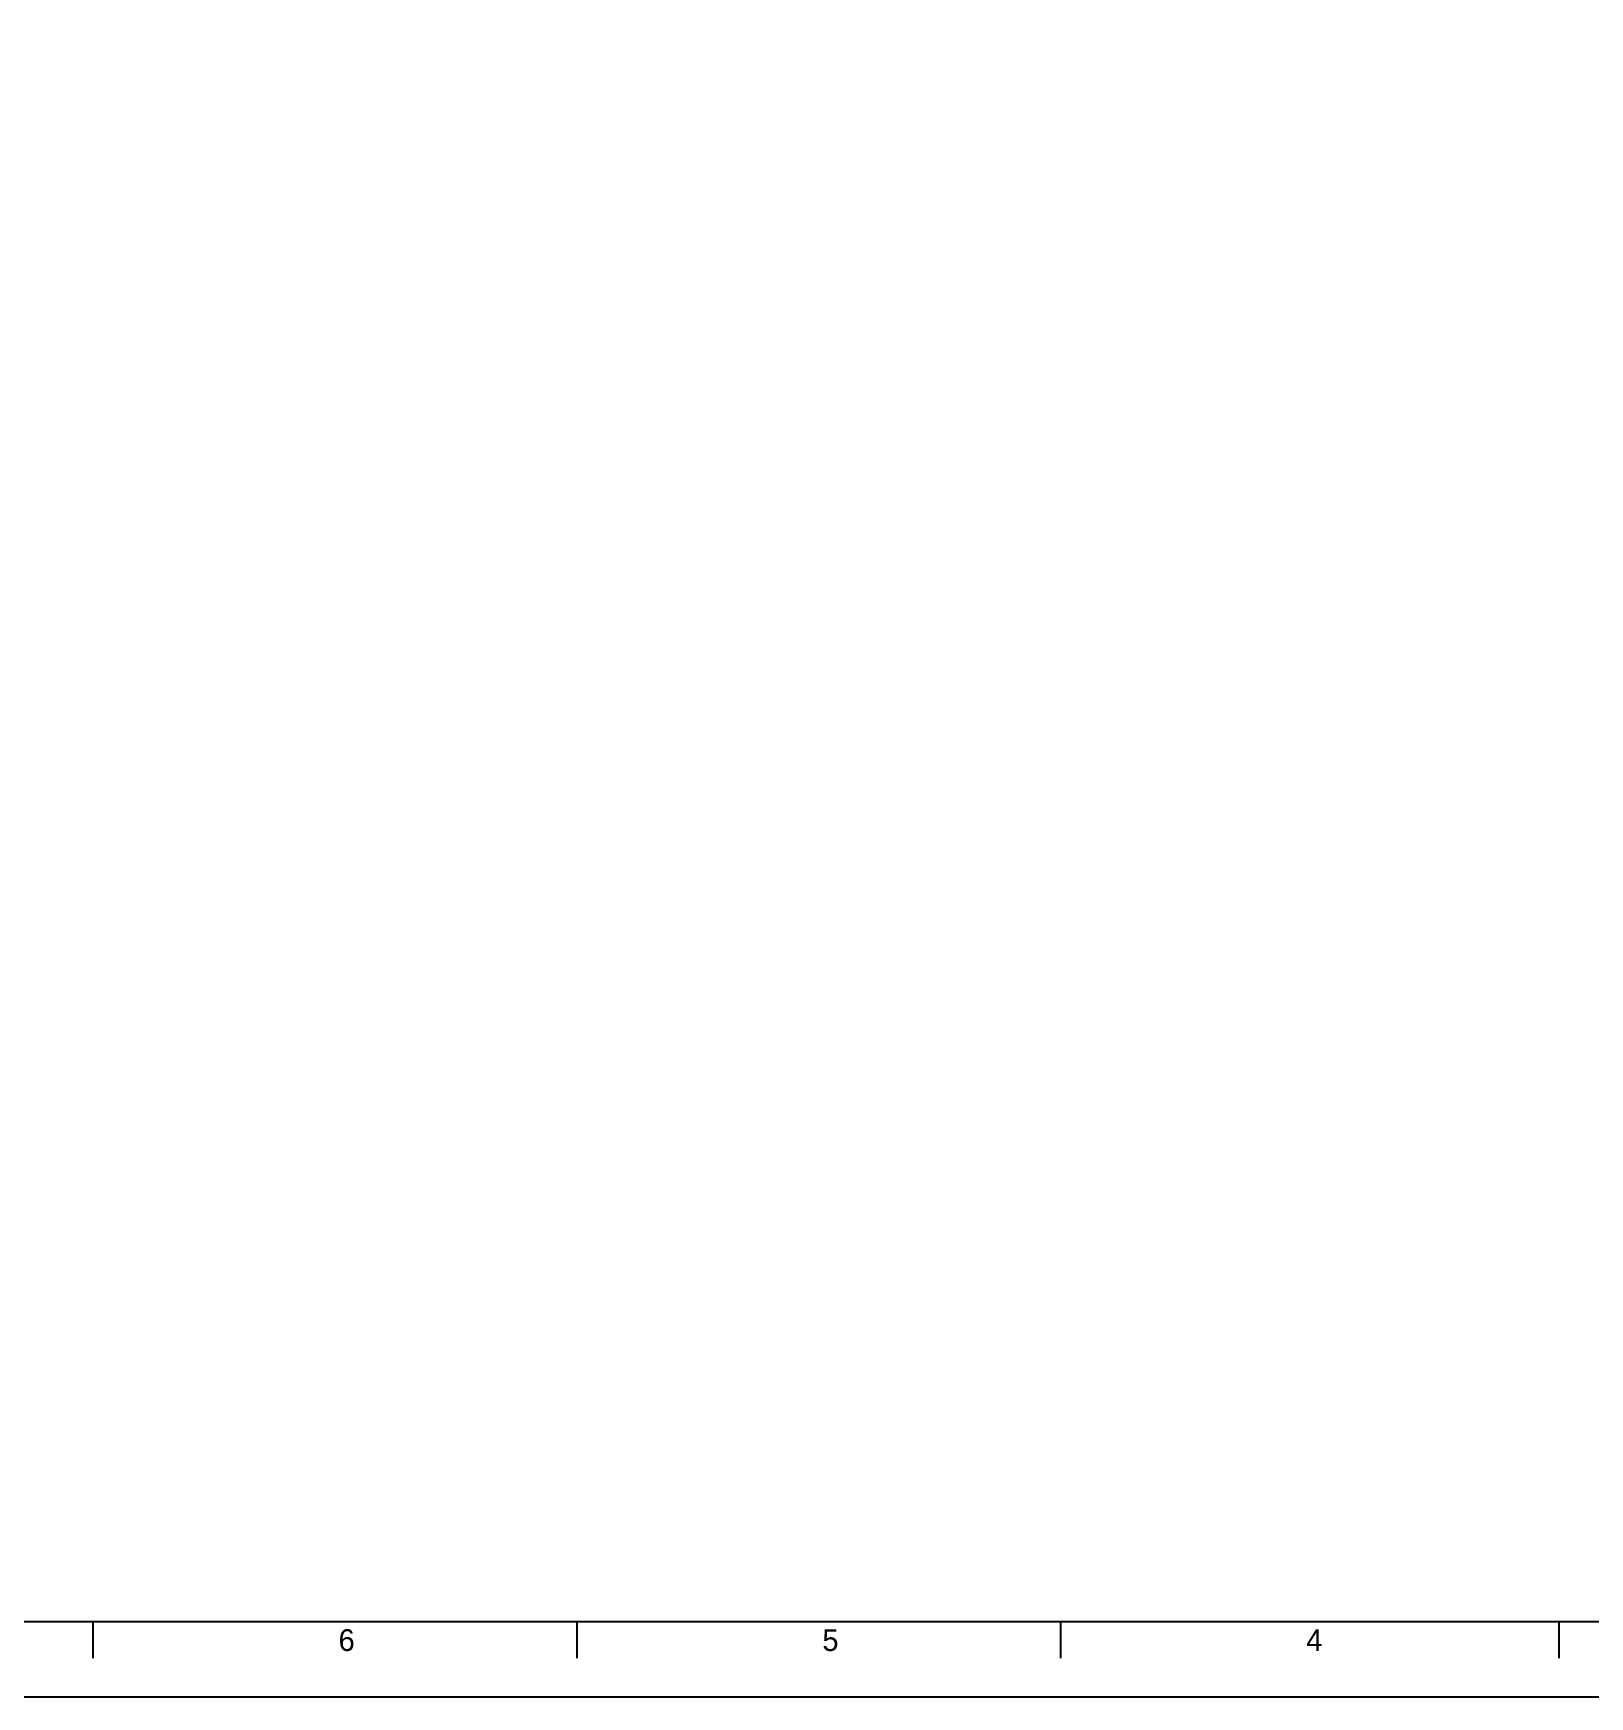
# Model space of a CAD drawing. Extents: x 0 to 841, y 0 to 594.
# Drawn here: x 411 to 627.1, y 0 to 230.9 of the extents above; entities that cross this region are included whole.
import ezdxf

# ---------------------------------------------------------------- set-up
doc = ezdxf.new("R2010")
doc.units = 0
doc.layers.add('01-LIN-025-A', color=7, linetype='Continuous')
doc.layers.add('09-LIN-050-B', color=7, linetype='Continuous')

msp = doc.modelspace()

# ---------------------------------------------------------------- linework, layer by layer
at = {"layer": '01-LIN-025-A'}
for p, q in [((648.95, 10.38), (10.33, 10.38)), ((419.3, 10.38), (419.3, 5.35)), ((486.46, 10.38), (486.46, 5.35)), ((553.61, 10.38), (553.61, 5.35)), ((622.78, 10.37), (622.78, 5.35))]:
    msp.add_line(p, q, dxfattribs=at)
at = {"layer": '09-LIN-050-B'}
msp.add_lwpolyline([(0, 0), (841, 0), (841, 594), (0, 594)], close=True, dxfattribs=at)

# ---------------------------------------------------------------- texts
at = {"layer": '01-LIN-025-A'}
for s, p in [('6', (453.4, 6.35)), ('5', (520.56, 6.35)), ('4', (587.72, 6.35))]:
    msp.add_text(s, height=3.02, dxfattribs=at).set_placement(p)

doc.saveas('drawing.dxf')
